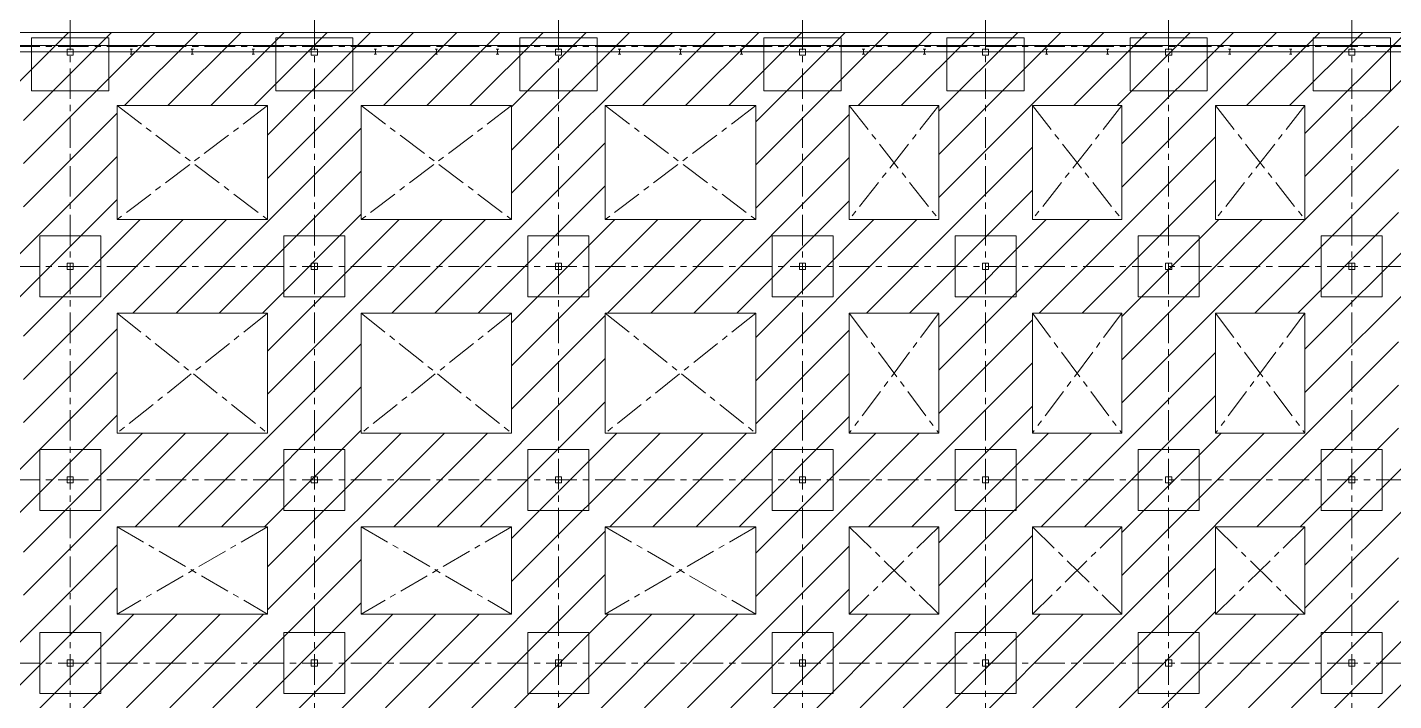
# Model space of a CAD drawing. Units: millimetres at full size, sheet at 1:300. Extents: x -272537 to 274500, y -185098 to 187500.
# Drawn here: x -234214 to -167041, y 116793 to 149892 of the extents above; entities that cross this region are included whole.
import ezdxf

# ---------------------------------------------------------------- set-up
doc = ezdxf.new("R2010")
doc.units = ezdxf.units.MM
doc.header["$LTSCALE"] = 300
doc.linetypes.add('CHAIN1', pattern=[8, 5, -1, 1, -1])
for name, color, linetype, lineweight in [('0-0_基準線', 7, 'Continuous', 9), ('0-1_躯体', 2, 'Continuous', 9), ('0-2_間仕切り', 7, 'Continuous', 9), ('0-3_建具', 2, 'Continuous', 18), ('0-4_設備家具', 7, 'CHAIN1', 9), ('0-8_補助線', 4, 'Continuous', 5), ('0-F_', 4, 'CHAIN1', 5)]:
    doc.layers.add(name, color=color, linetype=linetype, lineweight=lineweight)

msp = doc.modelspace()

# ---------------------------------------------------------------- linework, layer by layer
at = {"layer": '0-0_基準線'}
for p, q in [((-229165.6, 148818.3), (-229040.6, 148818.3)), ((-229165.6, 148568.3), (-229040.6, 148568.3)), ((-229103.1, 148818.3), (-229103.1, 148568.3)), ((-226165.6, 148818.3), (-226040.6, 148818.3)), ((-226165.6, 148568.3), (-226040.6, 148568.3)), ((-226103.1, 148818.3), (-226103.1, 148568.3)), ((-223165.6, 148818.3), (-223040.6, 148818.3)), ((-223165.6, 148568.3), (-223040.6, 148568.3)), ((-223103.1, 148818.3), (-223103.1, 148568.3)), ((-217165.6, 148818.3), (-217040.6, 148818.3)), ((-217165.6, 148568.3), (-217040.6, 148568.3)), ((-217103.1, 148818.3), (-217103.1, 148568.3)), ((-214165.6, 148818.3), (-214040.6, 148818.3)), ((-214165.6, 148568.3), (-214040.6, 148568.3)), ((-214103.1, 148818.3), (-214103.1, 148568.3)), ((-211165.6, 148818.3), (-211040.6, 148818.3)), ((-211165.6, 148568.3), (-211040.6, 148568.3)), ((-211103.1, 148818.3), (-211103.1, 148568.3)), ((-205165.6, 148818.3), (-205040.6, 148818.3)), ((-205165.6, 148568.3), (-205040.6, 148568.3)), ((-205103.1, 148818.3), (-205103.1, 148568.3)), ((-202165.6, 148818.3), (-202040.6, 148818.3)), ((-202165.6, 148568.3), (-202040.6, 148568.3)), ((-202103.1, 148818.3), (-202103.1, 148568.3)), ((-199165.6, 148818.3), (-199040.6, 148818.3)), ((-199165.6, 148568.3), (-199040.6, 148568.3)), ((-199103.1, 148818.3), (-199103.1, 148568.3)), ((-193165.6, 148818.3), (-193040.6, 148818.3)), ((-193165.6, 148568.3), (-193040.6, 148568.3)), ((-193103.1, 148818.3), (-193103.1, 148568.3)), ((-190165.6, 148818.3), (-190040.6, 148818.3)), ((-190165.6, 148568.3), (-190040.6, 148568.3)), ((-190103.1, 148818.3), (-190103.1, 148568.3)), ((-184165.6, 148818.3), (-184040.6, 148818.3)), ((-184165.6, 148568.3), (-184040.6, 148568.3)), ((-184103.1, 148818.3), (-184103.1, 148568.3)), ((-181165.6, 148818.3), (-181040.6, 148818.3)), ((-181165.6, 148568.3), (-181040.6, 148568.3)), ((-181103.1, 148818.3), (-181103.1, 148568.3)), ((-175165.6, 148818.3), (-175040.6, 148818.3)), ((-175165.6, 148568.3), (-175040.6, 148568.3)), ((-175103.1, 148818.3), (-175103.1, 148568.3)), ((-172165.6, 148818.3), (-172040.6, 148818.3)), ((-172165.6, 148568.3), (-172040.6, 148568.3)), ((-172103.1, 148818.3), (-172103.1, 148568.3))]:
    msp.add_line(p, q, dxfattribs=at)
for points in [[(-232253.1, 148818.3), (-231953.1, 148818.3), (-231953.1, 148518.3), (-232253.1, 148518.3)], [(-220253.1, 148818.3), (-219953.1, 148818.3), (-219953.1, 148518.3), (-220253.1, 148518.3)], [(-208253.1, 148818.3), (-207953.1, 148818.3), (-207953.1, 148518.3), (-208253.1, 148518.3)], [(-196253.1, 148818.3), (-195953.1, 148818.3), (-195953.1, 148518.3), (-196253.1, 148518.3)], [(-187253.1, 148818.3), (-186953.1, 148818.3), (-186953.1, 148518.3), (-187253.1, 148518.3)], [(-178253.1, 148818.3), (-177953.1, 148818.3), (-177953.1, 148518.3), (-178253.1, 148518.3)], [(-169253.1, 148818.3), (-168953.1, 148818.3), (-168953.1, 148518.3), (-169253.1, 148518.3)], [(-232253.1, 138293.3), (-231953.1, 138293.3), (-231953.1, 137993.3), (-232253.1, 137993.3)], [(-220253.1, 138293.3), (-219953.1, 138293.3), (-219953.1, 137993.3), (-220253.1, 137993.3)], [(-208253.1, 138293.3), (-207953.1, 138293.3), (-207953.1, 137993.3), (-208253.1, 137993.3)], [(-196253.1, 138293.3), (-195953.1, 138293.3), (-195953.1, 137993.3), (-196253.1, 137993.3)], [(-187253.1, 138293.3), (-186953.1, 138293.3), (-186953.1, 137993.3), (-187253.1, 137993.3)], [(-178253.1, 138293.3), (-177953.1, 138293.3), (-177953.1, 137993.3), (-178253.1, 137993.3)], [(-169253.1, 138293.3), (-168953.1, 138293.3), (-168953.1, 137993.3), (-169253.1, 137993.3)], [(-232253.1, 127793.3), (-231953.1, 127793.3), (-231953.1, 127493.3), (-232253.1, 127493.3)], [(-220253.1, 127793.3), (-219953.1, 127793.3), (-219953.1, 127493.3), (-220253.1, 127493.3)], [(-208253.1, 127793.3), (-207953.1, 127793.3), (-207953.1, 127493.3), (-208253.1, 127493.3)], [(-196253.1, 127793.3), (-195953.1, 127793.3), (-195953.1, 127493.3), (-196253.1, 127493.3)], [(-187253.1, 127793.3), (-186953.1, 127793.3), (-186953.1, 127493.3), (-187253.1, 127493.3)], [(-178253.1, 127793.3), (-177953.1, 127793.3), (-177953.1, 127493.3), (-178253.1, 127493.3)], [(-169253.1, 127793.3), (-168953.1, 127793.3), (-168953.1, 127493.3), (-169253.1, 127493.3)], [(-232253.1, 118793.3), (-231953.1, 118793.3), (-231953.1, 118493.3), (-232253.1, 118493.3)], [(-220253.1, 118793.3), (-219953.1, 118793.3), (-219953.1, 118493.3), (-220253.1, 118493.3)], [(-208253.1, 118793.3), (-207953.1, 118793.3), (-207953.1, 118493.3), (-208253.1, 118493.3)], [(-196253.1, 118793.3), (-195953.1, 118793.3), (-195953.1, 118493.3), (-196253.1, 118493.3)], [(-187253.1, 118793.3), (-186953.1, 118793.3), (-186953.1, 118493.3), (-187253.1, 118493.3)], [(-178253.1, 118793.3), (-177953.1, 118793.3), (-177953.1, 118493.3), (-178253.1, 118493.3)], [(-169253.1, 118793.3), (-168953.1, 118793.3), (-168953.1, 118493.3), (-169253.1, 118493.3)]]:
    msp.add_lwpolyline(points, close=True, dxfattribs=at)
at = {"layer": '0-1_躯体', "color": 7}
for p, q in [((-230203.1, 149368.3), (-234003.1, 149368.3)), ((-234003.1, 146768.3), (-234003.1, 149368.3)), ((-218203.1, 149368.3), (-222003.1, 149368.3)), ((-222003.1, 146768.3), (-222003.1, 149368.3)), ((-206203.1, 149368.3), (-210003.1, 149368.3)), ((-210003.1, 146768.3), (-210003.1, 149368.3)), ((-194203.1, 149368.3), (-198003.1, 149368.3)), ((-198003.1, 146768.3), (-198003.1, 149368.3)), ((-185203.1, 149368.3), (-189003.1, 149368.3)), ((-189003.1, 146768.3), (-189003.1, 149368.3)), ((-176203.1, 149368.3), (-180003.1, 149368.3)), ((-180003.1, 146768.3), (-180003.1, 149368.3)), ((-167203.1, 149368.3), (-171003.1, 149368.3)), ((-171003.1, 146768.3), (-171003.1, 149368.3)), ((-233603.1, 139643.3), (-233603.1, 136643.3)), ((-230603.1, 139643.3), (-233603.1, 139643.3)), ((-230603.1, 136643.3), (-230603.1, 139643.3)), ((-221603.1, 139643.3), (-221603.1, 136643.3)), ((-218603.1, 139643.3), (-221603.1, 139643.3)), ((-218603.1, 136643.3), (-218603.1, 139643.3)), ((-209603.1, 139643.3), (-209603.1, 136643.3)), ((-206603.1, 139643.3), (-209603.1, 139643.3)), ((-206603.1, 136643.3), (-206603.1, 139643.3)), ((-197603.1, 139643.3), (-197603.1, 136643.3)), ((-194603.1, 139643.3), (-197603.1, 139643.3)), ((-194603.1, 136643.3), (-194603.1, 139643.3)), ((-188603.1, 139643.3), (-188603.1, 136643.3)), ((-185603.1, 139643.3), (-188603.1, 139643.3)), ((-185603.1, 136643.3), (-185603.1, 139643.3)), ((-179603.1, 139643.3), (-179603.1, 136643.3)), ((-176603.1, 139643.3), (-179603.1, 139643.3)), ((-176603.1, 136643.3), (-176603.1, 139643.3)), ((-170603.1, 139643.3), (-170603.1, 136643.3)), ((-167603.1, 139643.3), (-170603.1, 139643.3)), ((-167603.1, 136643.3), (-167603.1, 139643.3)), ((-233603.1, 136643.3), (-230603.1, 136643.3)), ((-221603.1, 136643.3), (-218603.1, 136643.3)), ((-209603.1, 136643.3), (-206603.1, 136643.3)), ((-197603.1, 136643.3), (-194603.1, 136643.3)), ((-188603.1, 136643.3), (-185603.1, 136643.3)), ((-179603.1, 136643.3), (-176603.1, 136643.3)), ((-170603.1, 136643.3), (-167603.1, 136643.3)), ((-233603.1, 129143.3), (-233603.1, 126143.3)), ((-230603.1, 129143.3), (-233603.1, 129143.3)), ((-230603.1, 126143.3), (-230603.1, 129143.3)), ((-221603.1, 129143.3), (-221603.1, 126143.3)), ((-218603.1, 129143.3), (-221603.1, 129143.3)), ((-218603.1, 126143.3), (-218603.1, 129143.3)), ((-209603.1, 129143.3), (-209603.1, 126143.3)), ((-206603.1, 129143.3), (-209603.1, 129143.3)), ((-206603.1, 126143.3), (-206603.1, 129143.3)), ((-197603.1, 129143.3), (-197603.1, 126143.3)), ((-194603.1, 129143.3), (-197603.1, 129143.3)), ((-194603.1, 126143.3), (-194603.1, 129143.3)), ((-188603.1, 129143.3), (-188603.1, 126143.3)), ((-185603.1, 129143.3), (-188603.1, 129143.3)), ((-185603.1, 126143.3), (-185603.1, 129143.3)), ((-179603.1, 129143.3), (-179603.1, 126143.3)), ((-176603.1, 129143.3), (-179603.1, 129143.3)), ((-176603.1, 126143.3), (-176603.1, 129143.3)), ((-170603.1, 129143.3), (-170603.1, 126143.3)), ((-167603.1, 129143.3), (-170603.1, 129143.3)), ((-167603.1, 126143.3), (-167603.1, 129143.3)), ((-233603.1, 126143.3), (-230603.1, 126143.3)), ((-221603.1, 126143.3), (-218603.1, 126143.3)), ((-209603.1, 126143.3), (-206603.1, 126143.3)), ((-197603.1, 126143.3), (-194603.1, 126143.3)), ((-188603.1, 126143.3), (-185603.1, 126143.3)), ((-179603.1, 126143.3), (-176603.1, 126143.3)), ((-170603.1, 126143.3), (-167603.1, 126143.3)), ((-233603.1, 120143.3), (-233603.1, 117143.3)), ((-230603.1, 120143.3), (-233603.1, 120143.3)), ((-230603.1, 117143.3), (-230603.1, 120143.3)), ((-221603.1, 120143.3), (-221603.1, 117143.3)), ((-218603.1, 120143.3), (-221603.1, 120143.3)), ((-218603.1, 117143.3), (-218603.1, 120143.3)), ((-209603.1, 120143.3), (-209603.1, 117143.3)), ((-206603.1, 120143.3), (-209603.1, 120143.3)), ((-206603.1, 117143.3), (-206603.1, 120143.3)), ((-197603.1, 120143.3), (-197603.1, 117143.3)), ((-194603.1, 120143.3), (-197603.1, 120143.3)), ((-194603.1, 117143.3), (-194603.1, 120143.3)), ((-188603.1, 120143.3), (-188603.1, 117143.3)), ((-185603.1, 120143.3), (-188603.1, 120143.3)), ((-185603.1, 117143.3), (-185603.1, 120143.3)), ((-179603.1, 120143.3), (-179603.1, 117143.3)), ((-176603.1, 120143.3), (-179603.1, 120143.3)), ((-176603.1, 117143.3), (-176603.1, 120143.3)), ((-170603.1, 120143.3), (-170603.1, 117143.3)), ((-167603.1, 120143.3), (-170603.1, 120143.3)), ((-167603.1, 117143.3), (-167603.1, 120143.3)), ((-233603.1, 117143.3), (-230603.1, 117143.3)), ((-221603.1, 117143.3), (-218603.1, 117143.3)), ((-209603.1, 117143.3), (-206603.1, 117143.3)), ((-197603.1, 117143.3), (-194603.1, 117143.3)), ((-188603.1, 117143.3), (-185603.1, 117143.3)), ((-179603.1, 117143.3), (-176603.1, 117143.3)), ((-170603.1, 117143.3), (-167603.1, 117143.3))]:
    msp.add_line(p, q, dxfattribs=at)
for points in [[(-234003.1, 146768.3), (-230203.1, 146768.3), (-230203.1, 149368.3)], [(-222003.1, 146768.3), (-218203.1, 146768.3), (-218203.1, 149368.3)], [(-210003.1, 146768.3), (-206203.1, 146768.3), (-206203.1, 149368.3)], [(-198003.1, 146768.3), (-194203.1, 146768.3), (-194203.1, 149368.3)], [(-189003.1, 146768.3), (-185203.1, 146768.3), (-185203.1, 149368.3)], [(-180003.1, 146768.3), (-176203.1, 146768.3), (-176203.1, 149368.3)], [(-171003.1, 146768.3), (-167203.1, 146768.3), (-167203.1, 149368.3)]]:
    msp.add_lwpolyline(points, dxfattribs=at)
at = {"layer": '0-2_間仕切り'}
for p, q in [((-244453.1, 148993.3), (-100533.1, 148993.3)), ((-239578.1, 148693.3), (-100533.1, 148693.3))]:
    msp.add_line(p, q, dxfattribs=at)
at = {"layer": '0-3_建具'}
for p, q in [((-245103.1, 149643.3), (-64703.1, 149643.3)), ((-222403.1, 146043.3), (-229803.1, 146043.3)), ((-229803.1, 146043.3), (-229803.1, 140443.3)), ((-222403.1, 146043.3), (-222403.1, 140443.3)), ((-210403.1, 146043.3), (-217803.1, 146043.3)), ((-217803.1, 146043.3), (-217803.1, 140443.3)), ((-210403.1, 146043.3), (-210403.1, 140443.3)), ((-198403.1, 146043.3), (-205803.1, 146043.3)), ((-205803.1, 146043.3), (-205803.1, 140443.3)), ((-198403.1, 146043.3), (-198403.1, 140443.3)), ((-189403.1, 146043.3), (-193803.1, 146043.3)), ((-193803.1, 146043.3), (-193803.1, 140443.3)), ((-189403.1, 146043.3), (-189403.1, 140443.3)), ((-180403.1, 146043.3), (-184803.1, 146043.3)), ((-184803.1, 146043.3), (-184803.1, 140443.3)), ((-180403.1, 146043.3), (-180403.1, 140443.3)), ((-171403.1, 146043.3), (-175803.1, 146043.3)), ((-175803.1, 146043.3), (-175803.1, 140443.3)), ((-171403.1, 146043.3), (-171403.1, 140443.3)), ((-229803.1, 140443.3), (-222403.1, 140443.3)), ((-217803.1, 140443.3), (-210403.1, 140443.3)), ((-205803.1, 140443.3), (-198403.1, 140443.3)), ((-193803.1, 140443.3), (-189403.1, 140443.3)), ((-184803.1, 140443.3), (-180403.1, 140443.3)), ((-175803.1, 140443.3), (-171403.1, 140443.3)), ((-229803.1, 135843.3), (-222403.1, 135843.3)), ((-229803.1, 135843.3), (-229803.1, 129943.3)), ((-222403.1, 135843.3), (-222403.1, 129943.3)), ((-217803.1, 135843.3), (-210403.1, 135843.3)), ((-217803.1, 135843.3), (-217803.1, 129943.3)), ((-210403.1, 135843.3), (-210403.1, 129943.3)), ((-205803.1, 135843.3), (-198403.1, 135843.3)), ((-205803.1, 135843.3), (-205803.1, 129943.3)), ((-198403.1, 135843.3), (-198403.1, 129943.3)), ((-193803.1, 135843.3), (-189403.1, 135843.3)), ((-193803.1, 135843.3), (-193803.1, 129943.3)), ((-189403.1, 135843.3), (-189403.1, 129943.3)), ((-184803.1, 135843.3), (-180403.1, 135843.3)), ((-184803.1, 135843.3), (-184803.1, 129943.3)), ((-180403.1, 135843.3), (-180403.1, 129943.3)), ((-175803.1, 135843.3), (-171403.1, 135843.3)), ((-175803.1, 135843.3), (-175803.1, 129943.3)), ((-171403.1, 135843.3), (-171403.1, 129943.3)), ((-229803.1, 129943.3), (-222403.1, 129943.3)), ((-217803.1, 129943.3), (-210403.1, 129943.3)), ((-205803.1, 129943.3), (-198403.1, 129943.3)), ((-193803.1, 129943.3), (-189403.1, 129943.3)), ((-184803.1, 129943.3), (-180403.1, 129943.3)), ((-175803.1, 129943.3), (-171403.1, 129943.3)), ((-229803.1, 125343.3), (-222403.1, 125343.3)), ((-229803.1, 125343.3), (-229803.1, 121043.3)), ((-222403.1, 125343.3), (-222403.1, 121043.3)), ((-217803.1, 125343.3), (-210403.1, 125343.3)), ((-217803.1, 125343.3), (-217803.1, 121043.3)), ((-210403.1, 125343.3), (-210403.1, 121043.3)), ((-205803.1, 125343.3), (-198403.1, 125343.3)), ((-205803.1, 125343.3), (-205803.1, 121043.3)), ((-198403.1, 125343.3), (-198403.1, 121043.3)), ((-193803.1, 125343.3), (-189403.1, 125343.3)), ((-193803.1, 125343.3), (-193803.1, 121043.3)), ((-189403.1, 125343.3), (-189403.1, 121043.3)), ((-184803.1, 125343.3), (-180403.1, 125343.3)), ((-184803.1, 125343.3), (-184803.1, 121043.3)), ((-180403.1, 125343.3), (-180403.1, 121043.3)), ((-175803.1, 125343.3), (-171403.1, 125343.3)), ((-175803.1, 125343.3), (-175803.1, 121043.3)), ((-171403.1, 125343.3), (-171403.1, 121043.3)), ((-229803.1, 121043.3), (-222403.1, 121043.3)), ((-217803.1, 121043.3), (-210403.1, 121043.3)), ((-205803.1, 121043.3), (-198403.1, 121043.3)), ((-193803.1, 121043.3), (-189403.1, 121043.3)), ((-184803.1, 121043.3), (-180403.1, 121043.3)), ((-175803.1, 121043.3), (-171403.1, 121043.3))]:
    msp.add_line(p, q, dxfattribs=at)
at = {"layer": '0-4_設備家具'}
for p, q in [((-222403.1, 146043.3), (-229803.1, 140443.3)), ((-229803.1, 146043.3), (-222403.1, 140443.3)), ((-210403.1, 146043.3), (-217803.1, 140443.3)), ((-217803.1, 146043.3), (-210403.1, 140443.3)), ((-198403.1, 146043.3), (-205803.1, 140443.3)), ((-205803.1, 146043.3), (-198403.1, 140443.3)), ((-189403.1, 146043.3), (-193803.1, 140443.3)), ((-193803.1, 146043.3), (-189403.1, 140443.3)), ((-180403.1, 146043.3), (-184803.1, 140443.3)), ((-184803.1, 146043.3), (-180403.1, 140443.3)), ((-171403.1, 146043.3), (-175803.1, 140443.3)), ((-175803.1, 146043.3), (-171403.1, 140443.3)), ((-222403.1, 135843.3), (-229803.1, 129943.3)), ((-229803.1, 135843.3), (-222403.1, 129943.3)), ((-210403.1, 135843.3), (-217803.1, 129943.3)), ((-217803.1, 135843.3), (-210403.1, 129943.3)), ((-198403.1, 135843.3), (-205803.1, 129943.3)), ((-205803.1, 135843.3), (-198403.1, 129943.3)), ((-189403.1, 135843.3), (-193803.1, 129943.3)), ((-193803.1, 135843.3), (-189403.1, 129943.3)), ((-180403.1, 135843.3), (-184803.1, 129943.3)), ((-184803.1, 135843.3), (-180403.1, 129943.3)), ((-171403.1, 135843.3), (-175803.1, 129943.3)), ((-175803.1, 135843.3), (-171403.1, 129943.3)), ((-222403.1, 125343.3), (-229803.1, 121043.3)), ((-229803.1, 125343.3), (-222403.1, 121043.3)), ((-210403.1, 125343.3), (-217803.1, 121043.3)), ((-217803.1, 125343.3), (-210403.1, 121043.3)), ((-198403.1, 125343.3), (-205803.1, 121043.3)), ((-205803.1, 125343.3), (-198403.1, 121043.3)), ((-189403.1, 125343.3), (-193803.1, 121043.3)), ((-193803.1, 125343.3), (-189403.1, 121043.3)), ((-180403.1, 125343.3), (-184803.1, 121043.3)), ((-184803.1, 125343.3), (-180403.1, 121043.3)), ((-171403.1, 125343.3), (-175803.1, 121043.3)), ((-175803.1, 125343.3), (-171403.1, 121043.3))]:
    msp.add_line(p, q, dxfattribs=at)
at = {"layer": '0-8_補助線'}
for p, q in [((-235794.3, 146043.3), (-232194.3, 149643.3)), ((-234403.1, 143191.9), (-227951.7, 149643.3)), ((-234403.1, 145313.2), (-230073, 149643.3)), ((-229430.4, 146043.3), (-225830.4, 149643.3)), ((-227309, 146043.3), (-223709, 149643.3)), ((-225187.7, 146043.3), (-221587.7, 149643.3)), ((-223066.4, 146043.3), (-219466.4, 149643.3)), ((-222403.1, 142464), (-215223.8, 149643.3)), ((-222403.1, 144585.3), (-217345.1, 149643.3)), ((-216702.4, 146043.3), (-213102.4, 149643.3)), ((-214581.1, 146043.3), (-210981.1, 149643.3)), ((-212459.8, 146043.3), (-208859.8, 149643.3)), ((-210403.1, 141736), (-202495.8, 149643.3)), ((-210403.1, 143857.4), (-204617.2, 149643.3)), ((-210403.1, 145978.7), (-206738.5, 149643.3)), ((-203974.5, 146043.3), (-200374.5, 149643.3)), ((-201853.2, 146043.3), (-198253.2, 149643.3)), ((-199731.9, 146043.3), (-196131.9, 149643.3)), ((-198403.1, 143129.4), (-191889.2, 149643.3)), ((-198403.1, 145250.7), (-194010.6, 149643.3)), ((-193367.9, 146043.3), (-189767.9, 149643.3)), ((-191246.6, 146043.3), (-187646.6, 149643.3)), ((-189403.1, 141522.8), (-181282.6, 149643.3)), ((-189403.1, 143644.1), (-183404, 149643.3)), ((-189403.1, 145765.5), (-185525.3, 149643.3)), ((-182761.3, 146043.3), (-179161.3, 149643.3)), ((-180640, 146043.3), (-177040, 149643.3)), ((-180403.1, 142037.5), (-172797.4, 149643.3)), ((-180403.1, 144158.9), (-174918.7, 149643.3)), ((-174276, 146043.3), (-170676, 149643.3)), ((-172154.7, 146043.3), (-168554.7, 149643.3)), ((-171403.1, 142552.3), (-164312.1, 149643.3)), ((-171403.1, 144673.6), (-166433.4, 149643.3)), ((-234403.1, 141070.6), (-229803.1, 145670.6)), ((-198403.1, 141008.1), (-193803.1, 145608.1)), ((-226902.4, 135843.3), (-217803.1, 144942.6)), ((-184476, 135843.3), (-175803.1, 144516.2)), ((-180403.1, 131430.9), (-166803.1, 145030.9)), ((-214174.5, 135843.3), (-205803.1, 144214.7)), ((-192961.3, 135843.3), (-184803.1, 144001.5)), ((-237509, 135843.3), (-229803.1, 143549.2)), ((-201446.6, 135843.3), (-193803.1, 143486.8)), ((-224781.1, 135843.3), (-217803.1, 142821.3)), ((-173869.4, 135843.3), (-166803.1, 142909.6)), ((-212053.2, 135843.3), (-205803.1, 142093.4)), ((-190840, 135843.3), (-184803.1, 141880.2)), ((-182354.7, 135843.3), (-175803.1, 142394.9)), ((-235387.7, 135843.3), (-229803.1, 141427.9)), ((-199325.3, 135843.3), (-193803.1, 141365.5)), ((-234403.1, 132585.3), (-226545.1, 140443.3)), ((-234403.1, 134706.6), (-228666.4, 140443.3)), ((-229023.8, 135843.3), (-224423.8, 140443.3)), ((-222659.8, 135843.3), (-217803.1, 140700)), ((-222403.1, 131857.4), (-213817.2, 140443.3)), ((-222403.1, 133978.7), (-215938.5, 140443.3)), ((-216295.8, 135843.3), (-211695.8, 140443.3)), ((-210403.1, 133250.7), (-203210.6, 140443.3)), ((-210403.1, 135372.1), (-205331.9, 140443.3)), ((-205689.2, 135843.3), (-201089.2, 140443.3)), ((-203567.9, 135843.3), (-198967.9, 140443.3)), ((-198403.1, 132522.8), (-190482.6, 140443.3)), ((-198403.1, 134644.1), (-192604, 140443.3)), ((-189403.1, 133037.5), (-181997.4, 140443.3)), ((-189403.1, 135158.9), (-184118.7, 140443.3)), ((-180403.1, 133552.3), (-173512.1, 140443.3)), ((-180403.1, 135673.6), (-175633.4, 140443.3)), ((-171748.1, 135843.3), (-166803.1, 140788.3)), ((-171403.1, 131945.7), (-162905.5, 140443.3)), ((-171403.1, 134067), (-165026.8, 140443.3)), ((-210403.1, 131129.4), (-205803.1, 135729.4)), ((-234403.1, 130464), (-229803.1, 135064)), ((-189403.1, 130916.2), (-184803.1, 135516.2)), ((-198403.1, 130401.5), (-193803.1, 135001.5)), ((-184784.2, 116443.3), (-166803.1, 134424.3)), ((-226795.8, 125343.3), (-217803.1, 134336)), ((-184369.4, 125343.3), (-175803.1, 133909.6)), ((-214067.9, 125343.3), (-205803.1, 133608.1)), ((-192854.7, 125343.3), (-184803.1, 133394.9)), ((-237402.4, 125343.3), (-229803.1, 132942.6)), ((-201340, 125343.3), (-193803.1, 132880.2)), ((-224674.5, 125343.3), (-217803.1, 132214.7)), ((-182248.1, 125343.3), (-175803.1, 131788.3)), ((-173762.8, 125343.3), (-166803.1, 132303)), ((-211946.6, 125343.3), (-205803.1, 131486.8)), ((-190733.4, 125343.3), (-184803.1, 131273.6)), ((-235281.1, 125343.3), (-229803.1, 130821.3)), ((-199218.7, 125343.3), (-193803.1, 130758.9)), ((-234403.1, 121978.7), (-226438.5, 129943.3)), ((-234403.1, 124100), (-228559.8, 129943.3)), ((-228917.2, 125343.3), (-224317.2, 129943.3)), ((-222553.2, 125343.3), (-217803.1, 130093.4)), ((-222403.1, 121250.7), (-213710.6, 129943.3)), ((-222403.1, 123372.1), (-215831.9, 129943.3)), ((-216189.2, 125343.3), (-211589.2, 129943.3)), ((-210403.1, 122644.1), (-203104, 129943.3)), ((-210403.1, 124765.5), (-205225.3, 129943.3)), ((-205582.6, 125343.3), (-200982.6, 129943.3)), ((-203461.3, 125343.3), (-198861.3, 129943.3)), ((-198403.1, 121916.2), (-190376, 129943.3)), ((-198403.1, 124037.5), (-192497.4, 129943.3)), ((-189403.1, 122430.9), (-181890.8, 129943.3)), ((-189403.1, 124552.3), (-184012.1, 129943.3)), ((-180403.1, 122945.7), (-173405.5, 129943.3)), ((-180403.1, 125067), (-175526.8, 129943.3)), ((-171641.5, 125343.3), (-166803.1, 130181.7)), ((-171403.1, 121339.1), (-162798.9, 129943.3)), ((-171403.1, 123460.4), (-164920.2, 129943.3)), ((-214482.6, 116443.3), (-205803.1, 125122.8)), ((-237817.2, 116443.3), (-229803.1, 124457.4)), ((-201754.7, 116443.3), (-193803.1, 124394.9)), ((-193269.4, 116443.3), (-184803.1, 124909.6)), ((-225089.2, 116443.3), (-217803.1, 123729.4)), ((-174177.6, 116443.3), (-166803.1, 123817.7)), ((-212361.3, 116443.3), (-205803.1, 123001.5)), ((-182662.8, 116443.3), (-175803.1, 123303)), ((-235695.8, 116443.3), (-229803.1, 122336)), ((-199633.4, 116443.3), (-193803.1, 122273.6)), ((-191148.1, 116443.3), (-184803.1, 122788.3)), ((-222967.9, 116443.3), (-217803.1, 121608.1)), ((-172056.2, 116443.3), (-166803.1, 121696.4)), ((-234403.1, 113493.4), (-226853.2, 121043.3)), ((-234403.1, 115614.7), (-228974.5, 121043.3)), ((-229331.9, 116443.3), (-224731.9, 121043.3)), ((-227210.6, 116443.3), (-222610.6, 121043.3)), ((-222403.1, 112765.5), (-214125.3, 121043.3)), ((-222403.1, 114886.8), (-216246.6, 121043.3)), ((-216604, 116443.3), (-212004, 121043.3)), ((-210403.1, 112037.5), (-201397.4, 121043.3)), ((-210403.1, 114158.9), (-203518.7, 121043.3)), ((-210403.1, 116280.2), (-205640, 121043.3)), ((-203876, 116443.3), (-199276, 121043.3)), ((-198403.1, 113430.9), (-190790.8, 121043.3)), ((-198403.1, 115552.3), (-192912.1, 121043.3)), ((-189403.1, 113945.7), (-182305.5, 121043.3)), ((-189403.1, 116067), (-184426.8, 121043.3)), ((-180541.5, 116443.3), (-175803.1, 121181.7)), ((-180403.1, 112339.1), (-171698.9, 121043.3)), ((-180403.1, 114460.4), (-173820.2, 121043.3)), ((-171403.1, 112853.8), (-163213.6, 121043.3)), ((-171403.1, 114975.1), (-165334.9, 121043.3))]:
    msp.add_line(p, q, dxfattribs=at)
at = {"layer": '0-F_'}
for p, q in [((-232103.1, 162274.6), (-232103.1, 77543.3)), ((-220103.1, 162274.6), (-220103.1, 77543.3)), ((-208103.1, 162274.6), (-208103.1, 77543.3)), ((-196103.1, 162274.6), (-196103.1, 77543.3)), ((-187103.1, 162274.6), (-187103.1, 77543.3)), ((-178103.1, 162274.6), (-178103.1, 77543.3)), ((-169103.1, 162274.6), (-169103.1, 77543.3)), ((-247103.1, 148943.3), (-55980.5, 148943.3)), ((-247103.1, 138143.3), (-55980.5, 138143.3)), ((-247103.1, 127643.3), (-55980.5, 127643.3)), ((-247103.1, 118643.3), (-55980.5, 118643.3))]:
    msp.add_line(p, q, dxfattribs=at)

doc.saveas('drawing.dxf')
